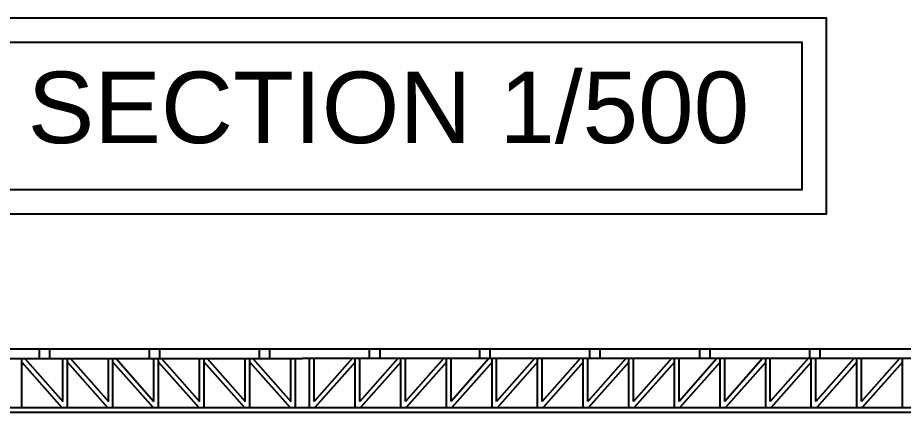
# Model space of a CAD drawing. Header units: millimetres. Extents: x -17017 to 2697, y 1903 to 18260.
# Drawn here: x -16980.151 to -16976.311, y 18255.143 to 18256.853 of the extents above; entities that cross this region are included whole.
import ezdxf

# ---------------------------------------------------------------- set-up
doc = ezdxf.new("R2010")
doc.units = ezdxf.units.MM
doc.linetypes.add('0', pattern=[0])
doc.layers.add('55', color=7, linetype='Continuous')
doc.layers.add('OP-MOB-MOVIL', color=8, linetype='Continuous')
doc.styles.get("Standard").update_dxf_attribs({"font": 'arial.ttf'})

msp = doc.modelspace()

# ---------------------------------------------------------------- linework, layer by layer
at = {"layer": '55', "linetype": 'ByBlock'}
for p, q in [((-16985.7396, 18255.4183), (-16972.087, 18255.4183)), ((-16985.7707, 18255.3755), (-16978.9164, 18255.3755)), ((-16980.1338, 18255.1626), (-16980.1338, 18255.3755)), ((-16980.1205, 18255.3755), (-16979.956, 18255.189)), ((-16979.956, 18255.189), (-16979.956, 18255.3755)), ((-16979.936, 18255.1626), (-16979.936, 18255.3755)), ((-16979.9227, 18255.3755), (-16979.7582, 18255.189)), ((-16979.7582, 18255.189), (-16979.7582, 18255.3755)), ((-16979.7382, 18255.1626), (-16979.7382, 18255.3755)), ((-16979.7249, 18255.3755), (-16979.5605, 18255.189)), ((-16979.5605, 18255.189), (-16979.5605, 18255.3755)), ((-16979.5405, 18255.1626), (-16979.5405, 18255.3755)), ((-16979.5271, 18255.3755), (-16979.3627, 18255.189)), ((-16979.3627, 18255.189), (-16979.3627, 18255.3755)), ((-16979.3427, 18255.1626), (-16979.3427, 18255.3755)), ((-16979.3294, 18255.3755), (-16979.1649, 18255.189)), ((-16979.1649, 18255.189), (-16979.1649, 18255.3755)), ((-16979.1449, 18255.1626), (-16979.1449, 18255.3755)), ((-16979.1316, 18255.3755), (-16978.9672, 18255.189)), ((-16978.9672, 18255.189), (-16978.9672, 18255.3755)), ((-16978.9472, 18255.1626), (-16978.9472, 18255.3755)), ((-16972.0621, 18255.3755), (-16978.9164, 18255.3755)), ((-16978.8856, 18255.1626), (-16978.8856, 18255.3755)), ((-16978.7012, 18255.3755), (-16978.8656, 18255.189)), ((-16978.8656, 18255.189), (-16978.8656, 18255.3755)), ((-16978.6878, 18255.1626), (-16978.6878, 18255.3755)), ((-16978.5034, 18255.3755), (-16978.6678, 18255.189)), ((-16978.6678, 18255.189), (-16978.6678, 18255.3755)), ((-16978.4901, 18255.1626), (-16978.4901, 18255.3755)), ((-16978.3056, 18255.3755), (-16978.4701, 18255.189)), ((-16978.4701, 18255.189), (-16978.4701, 18255.3755)), ((-16978.2923, 18255.1626), (-16978.2923, 18255.3755)), ((-16978.1079, 18255.3755), (-16978.2723, 18255.189)), ((-16978.2723, 18255.189), (-16978.2723, 18255.3755)), ((-16978.0945, 18255.1626), (-16978.0945, 18255.3755)), ((-16977.9101, 18255.3755), (-16978.0745, 18255.189)), ((-16978.0745, 18255.189), (-16978.0745, 18255.3755)), ((-16977.8968, 18255.1626), (-16977.8968, 18255.3755)), ((-16977.7123, 18255.3755), (-16977.8768, 18255.189)), ((-16977.8768, 18255.189), (-16977.8768, 18255.3755)), ((-16977.699, 18255.1626), (-16977.699, 18255.3755)), ((-16977.5146, 18255.3755), (-16977.679, 18255.189)), ((-16977.679, 18255.189), (-16977.679, 18255.3755)), ((-16977.5012, 18255.1626), (-16977.5012, 18255.3755)), ((-16977.3168, 18255.3755), (-16977.4812, 18255.189)), ((-16977.4812, 18255.189), (-16977.4812, 18255.3755)), ((-16977.3035, 18255.1626), (-16977.3035, 18255.3755)), ((-16977.119, 18255.3755), (-16977.2835, 18255.189)), ((-16977.2835, 18255.189), (-16977.2835, 18255.3755)), ((-16977.1057, 18255.1626), (-16977.1057, 18255.3755)), ((-16976.9213, 18255.3755), (-16977.0857, 18255.189)), ((-16977.0857, 18255.189), (-16977.0857, 18255.3755)), ((-16976.9079, 18255.1626), (-16976.9079, 18255.3755)), ((-16976.7235, 18255.3755), (-16976.8879, 18255.189)), ((-16976.8879, 18255.189), (-16976.8879, 18255.3755)), ((-16976.7102, 18255.1626), (-16976.7102, 18255.3755)), ((-16976.5257, 18255.3755), (-16976.6902, 18255.189)), ((-16976.6902, 18255.189), (-16976.6902, 18255.3755)), ((-16976.5124, 18255.1626), (-16976.5124, 18255.3755)), ((-16976.328, 18255.3755), (-16976.4924, 18255.189)), ((-16976.4924, 18255.189), (-16976.4924, 18255.3755)), ((-16976.3146, 18255.1626), (-16976.3146, 18255.3755)), ((-16980.1338, 18255.3604), (-16979.9593, 18255.1626)), ((-16979.936, 18255.3604), (-16979.7616, 18255.1626)), ((-16979.7382, 18255.3604), (-16979.5638, 18255.1626)), ((-16979.5405, 18255.3604), (-16979.366, 18255.1626)), ((-16979.3427, 18255.3604), (-16979.1683, 18255.1626)), ((-16979.1449, 18255.3604), (-16978.9705, 18255.1626)), ((-16978.6878, 18255.3604), (-16978.8623, 18255.1626)), ((-16978.4901, 18255.3604), (-16978.6645, 18255.1626)), ((-16978.2923, 18255.3604), (-16978.4667, 18255.1626)), ((-16978.0945, 18255.3604), (-16978.269, 18255.1626)), ((-16977.8968, 18255.3604), (-16978.0712, 18255.1626)), ((-16977.699, 18255.3604), (-16977.8734, 18255.1626)), ((-16977.5012, 18255.3604), (-16977.6757, 18255.1626)), ((-16977.3035, 18255.3604), (-16977.4779, 18255.1626)), ((-16977.1057, 18255.3604), (-16977.2801, 18255.1626)), ((-16976.9079, 18255.3604), (-16977.0824, 18255.1626)), ((-16976.7102, 18255.3604), (-16976.8846, 18255.1626)), ((-16976.5124, 18255.3604), (-16976.6868, 18255.1626)), ((-16976.3146, 18255.3604), (-16976.4891, 18255.1626)), ((-16985.6713, 18255.1626), (-16972.1615, 18255.1626)), ((-16985.6713, 18255.1426), (-16972.1615, 18255.1426))]:
    msp.add_line(p, q, dxfattribs=at)
for points in [[(-16980.0569, 18255.3755), (-16980.0569, 18255.4183)], [(-16980.0132, 18255.4183), (-16980.0132, 18255.3755)], [(-16979.5797, 18255.3755), (-16979.5797, 18255.4183)], [(-16979.536, 18255.4183), (-16979.536, 18255.3755)], [(-16979.1025, 18255.3755), (-16979.1025, 18255.4183)], [(-16979.0588, 18255.4183), (-16979.0588, 18255.3755)], [(-16978.6253, 18255.3755), (-16978.6253, 18255.4183)], [(-16978.5816, 18255.4183), (-16978.5816, 18255.3755)], [(-16978.1481, 18255.3755), (-16978.1481, 18255.4183)], [(-16978.1044, 18255.4183), (-16978.1044, 18255.3755)], [(-16977.6709, 18255.3755), (-16977.6709, 18255.4183)], [(-16977.6272, 18255.4183), (-16977.6272, 18255.3755)], [(-16977.1937, 18255.3755), (-16977.1937, 18255.4183)], [(-16977.15, 18255.4183), (-16977.15, 18255.3755)], [(-16976.7165, 18255.3755), (-16976.7165, 18255.4183)], [(-16976.6728, 18255.4183), (-16976.6728, 18255.3755)]]:
    msp.add_lwpolyline(points, dxfattribs=at)
at = {"layer": 'OP-MOB-MOVIL', "linetype": '0'}
for points in [[(-16981.3011, 18256.8531), (-16976.6453, 18256.8531), (-16976.6453, 18256.0008), (-16981.3011, 18256.0008)], [(-16981.1951, 18256.7472), (-16976.7512, 18256.7472), (-16976.7512, 18256.1068), (-16981.1951, 18256.1068)]]:
    msp.add_lwpolyline(points, close=True, dxfattribs=at)

# ---------------------------------------------------------------- texts
at = {"layer": 'OP-MOB-MOVIL', "linetype": '0', "insert": (-16981.0094, 18256.6194), "char_height": 0.310033, "attachment_point": 1}
msp.add_mtext_dynamic_manual_height_columns("A A' SECTION 1/500", width=4.263763, gutter_width=1.5502, heights=[0], dxfattribs=at)

doc.saveas('drawing.dxf')
